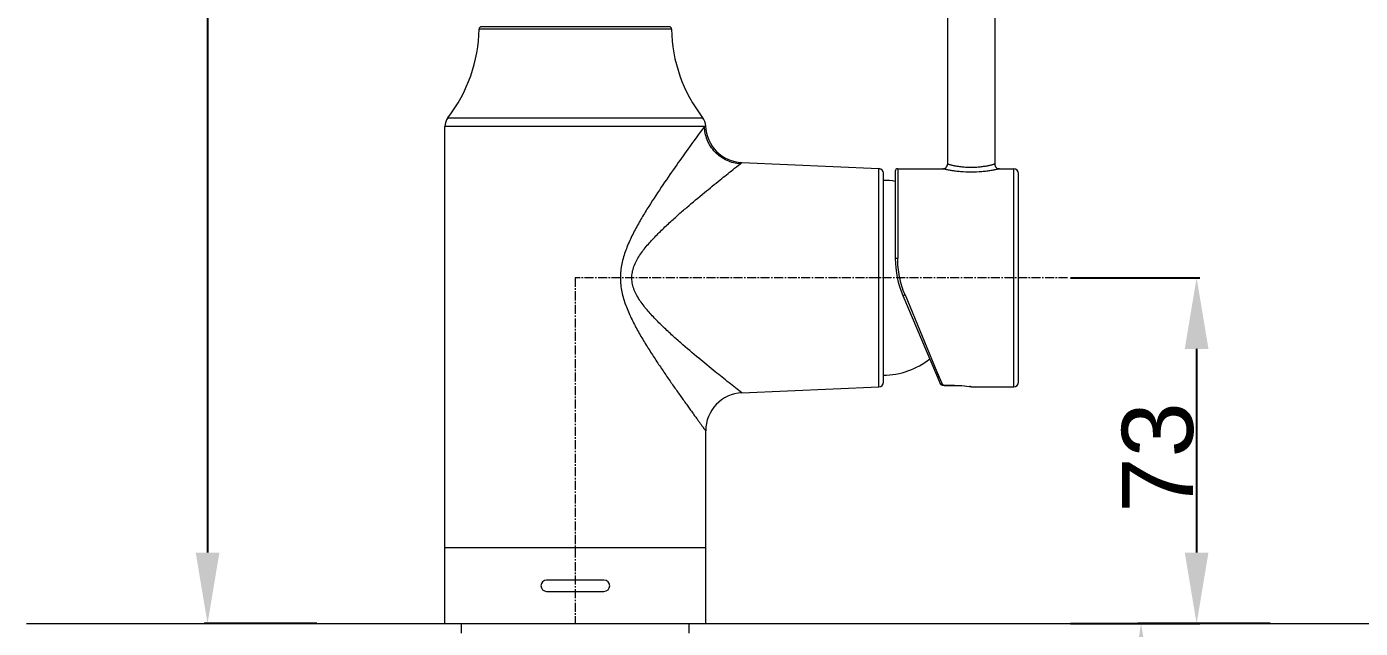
# Model space of a CAD drawing. Header units: millimetres. Extents: x 21205 to 22591, y -3891 to -2911.
# Drawn here: x 21407 to 21688.4, y -3432.8 to -3305.8 of the extents above; entities that cross this region are included whole.
import ezdxf

# ---------------------------------------------------------------- set-up
doc = ezdxf.new("R2010")
doc.units = ezdxf.units.MM
doc.header["$LTSCALE"] = 0.1
doc.linetypes.add('CENTER2', pattern=[28.575, 19.05, -3.175, 3.175, -3.175])
doc.layers.get('0').update_dxf_attribs({"lineweight": 13})
doc.layers.add('3', color=3, linetype='Continuous', lineweight=9)
doc.layers.add('Cneter', color=1, linetype='CENTER2', lineweight=13)
doc.styles.get("Standard").update_dxf_attribs({"font": 'arial.ttf'})
doc.dimstyles.new('A4', dxfattribs={"dimtxt": 4, "dimasz": 3.5, "dimexe": 0.7, "dimexo": 0.625, "dimgap": 0.5, "dimtad": 1, "dimdec": 1, "dimdsep": 46, "dimtxsty": 'Standard', "dimcen": 2.5, "dimclrd": 5, "dimclre": 5, "dimclrt": 7, "dimadec": 3, "dimazin": 2, "dimtfac": 1, "dimtdec": 1, "dimtmove": 0, "dimatfit": 3, "dimfxl": 0, "dimarcsym": 0})

# ---------------------------------------------------------------- blocks, each defined once
blk = doc.blocks.new('*D115')
at = {"layer": '3', "color": 3, "lineweight": -2}
for p, q in [((21627.25, -3358.84), (21654.53, -3358.84)), ((21653.83, -3373.84), (21653.83, -3416.84)), ((21627.25, -3431.84), (21654.53, -3431.84))]:
    blk.add_line(p, q, dxfattribs=at)
at = {"layer": '3', "color": 3}
for points in [[(21651.33, -3373.84), (21656.33, -3373.84), (21653.83, -3358.84)], [(21651.33, -3416.84), (21656.33, -3416.84), (21653.83, -3431.84)]]:
    blk.add_solid(points, dxfattribs=at)
at = {"layer": 'Defpoints', "color": 0}
for p in [(21626.63, -3358.84), (21626.63, -3431.84), (21653.83, -3431.84)]:
    blk.add_point(p, dxfattribs=at)
at = {"layer": '3', "color": 7, "insert": (21645.67, -3396.76), "char_height": 20, "attachment_point": 5, "rotation": 90}
blk.add_mtext('{\\H0.75x;\\C3;73}', dxfattribs=at)
blk = doc.blocks.new('*D121')
at = {"color": 3, "lineweight": -2}
for p, q in [((21669.36, -3431.84), (21641.42, -3431.84)), ((21642.12, -3446.84), (21642.12, -3618.91)), ((21718.57, -3633.91), (21641.42, -3633.91))]:
    blk.add_line(p, q, dxfattribs=at)
at = {"color": 3}
for points in [[(21639.62, -3446.84), (21644.62, -3446.84), (21642.12, -3431.84)], [(21639.62, -3618.91), (21644.62, -3618.91), (21642.12, -3633.91)]]:
    blk.add_solid(points, dxfattribs=at)
at = {"layer": 'Defpoints', "color": 0}
for p in [(21669.98, -3431.84), (21642.12, -3633.91), (21719.2, -3633.91)]:
    blk.add_point(p, dxfattribs=at)
at = {"color": 7, "insert": (21633.28, -3532.87), "char_height": 20, "attachment_point": 5, "rotation": 90}
blk.add_mtext('{\\H0.75x;500mm \\fGulim|b0|i0|c129|p50;이하}', dxfattribs=at)
blk = doc.blocks.new('*D122')
at = {"layer": '3', "color": 3, "lineweight": -2}
for p, q in [((21522.15, -3126.01), (21444.49, -3126.01)), ((21445.19, -3141.01), (21445.19, -3416.84)), ((21468.27, -3431.84), (21444.49, -3431.84))]:
    blk.add_line(p, q, dxfattribs=at)
at = {"layer": '3', "color": 3}
for points in [[(21442.69, -3141.01), (21447.69, -3141.01), (21445.19, -3126.01)], [(21442.69, -3416.84), (21447.69, -3416.84), (21445.19, -3431.84)]]:
    blk.add_solid(points, dxfattribs=at)
at = {"layer": 'Defpoints', "color": 0}
for p in [(21522.78, -3126.01), (21445.19, -3431.84), (21468.9, -3431.84)]:
    blk.add_point(p, dxfattribs=at)
at = {"layer": '3', "color": 7, "insert": (21437.03, -3278.92), "char_height": 20, "attachment_point": 5, "rotation": 90}
blk.add_mtext('{\\H0.75x;\\C3;306}', dxfattribs=at)

msp = doc.modelspace()

# ---------------------------------------------------------------- linework, layer by layer
at = {"color": 7, "linetype": 'Continuous'}
for p, q in [((21601.27, -3266.84), (21601.27, -3334.84)), ((21611.27, -3266.84), (21611.27, -3334.84)), ((21502.46, -3306.33), (21543.07, -3306.33)), ((21542.57, -3305.84), (21502.96, -3305.84)), ((21495.9, -3325.05), (21549.64, -3325.05)), ((21495.27, -3431.84), (21495.27, -3326.89)), ((21550.01, -3326.89), (21495.27, -3326.89)), ((21550.01, -3326.89), (21550.27, -3326.79)), ((21557.59, -3334.79), (21557.91, -3334.53)), ((21557.91, -3334.53), (21586.81, -3335.79)), ((21586.81, -3381.88), (21586.81, -3335.79)), ((21590.27, -3336.34), (21590.27, -3354.77)), ((21590.77, -3335.84), (21600.27, -3335.84)), ((21590.77, -3335.84), (21590.77, -3354.68)), ((21612.27, -3335.84), (21615.27, -3335.84)), ((21615.27, -3381.84), (21615.27, -3335.84)), ((21587.77, -3380.88), (21587.77, -3336.79)), ((21616.27, -3380.84), (21616.27, -3336.84)), ((21591.86, -3362.58), (21599.75, -3381.17)), ((21592.32, -3362.47), (21599.55, -3379.88)), ((21599.53, -3379.84), (21600.21, -3381.47)), ((21600.04, -3381.46), (21600.16, -3381.5)), ((21600.16, -3381.5), (21600.26, -3381.52)), ((21600.6, -3381.56), (21600.68, -3381.56)), ((21602.77, -3381.56), (21600.79, -3381.56)), ((21600.79, -3381.56), (21602.77, -3381.56)), ((21600.79, -3381.56), (21600.79, -3381.56)), ((21602.77, -3381.56), (21603.34, -3381.57)), ((21602.77, -3381.56), (21602.77, -3381.56)), ((21603.32, -3381.57), (21604.1, -3381.6)), ((21604.08, -3381.6), (21604.8, -3381.66)), ((21557.92, -3383.14), (21586.81, -3381.88)), ((21604.79, -3381.66), (21605.39, -3381.72)), ((21605.38, -3381.72), (21605.83, -3381.78)), ((21606.1, -3381.82), (21606.19, -3381.83)), ((21606.19, -3381.82), (21606.27, -3381.84)), ((21606.27, -3381.84), (21606.19, -3381.83)), ((21606.27, -3381.84), (21615.27, -3381.84)), ((21550.27, -3431.84), (21550.27, -3391.13)), ((21550.27, -3415.84), (21495.27, -3415.84)), ((21528.82, -3422.64), (21516.72, -3422.64)), ((21516.72, -3425.04), (21528.82, -3425.04)), ((21495.27, -3431.84), (21550.27, -3431.84)), ((21498.76, -3433.84), (21498.76, -3431.84)), ((21546.77, -3433.84), (21546.77, -3431.84))]:
    msp.add_line(p, q, dxfattribs=at)
at = {"color": 6}
msp.add_line((21407.03, -3431.84), (22158.32, -3431.84), dxfattribs=at)
msp.add_line((21495.26, -3431.84), (21550.27, -3431.84))
at = {"color": 7, "linetype": 'Continuous'}
for points in [[(21557.59, -3334.79), (21557.77, -3334.65), (21557.88, -3334.56), (21557.91, -3334.53)], [(21598.64, -3377.69), (21599.37, -3379.46), (21599.53, -3379.84)], [(21599.75, -3381.17), (21599.77, -3381.22), (21599.9, -3381.38), (21600.06, -3381.47), (21600.22, -3381.52), (21600.42, -3381.54), (21600.65, -3381.56), (21600.79, -3381.56)], [(21605.83, -3381.78), (21606.1, -3381.82), (21606.19, -3381.83)]]:
    msp.add_lwpolyline(points, dxfattribs=at)
for centre, radius, start, end in [((21471.09, -3305.84), 31.38, 322.2381, 359.1013), ((21502.96, -3306.34), 0.5, 90, 179.1013), ((21542.57, -3306.34), 0.5, 0.8987, 90), ((21574.44, -3305.84), 31.38, 180.8987, 217.7619), ((21498.27, -3326.89), 3, 142.2381, 180), ((21547.27, -3326.89), 3, 1.8134, 37.7619), ((21558.26, -3326.54), 8, 181.8136, 267.4993), ((21586.77, -3336.79), 1, 0, 87.5), ((21590.77, -3336.34), 0.5, 90, 180), ((21600.27, -3334.84), 1, 269.9988, 359.9999), ((21612.27, -3334.84), 1, 180.0001, 270.001), ((21615.27, -3336.84), 1, 0, 90), ((21587.77, -3353.91), 15.62, 80.7734, 90), ((21610.27, -3354.77), 20, 180, 203), ((21587.77, -3363.77), 15.62, 270, 308.7145), ((21586.77, -3380.88), 1, 272.5, 0), ((21615.27, -3380.84), 1, 270, 0), ((21558.27, -3391.13), 8, 92.5, 180), ((21602.64, -3404.64), 23.09, 81.1405, 81.8058), ((21516.72, -3423.84), 1.2, 90, 270), ((21528.82, -3423.84), 1.2, 270, 90)]:
    msp.add_arc(centre, radius, start, end, dxfattribs=at)
for points, knots in [([(21550.01, -3326.89), (21548.83, -3328.5), (21546.75, -3331.35), (21543.71, -3335.63), (21540.81, -3339.83), (21538.34, -3343.6), (21536.4, -3346.81), (21535.01, -3349.35), (21533.76, -3352), (21532.76, -3354.79), (21532.31, -3357.24), (21532.26, -3359.23), (21532.42, -3361.21), (21532.99, -3363.63), (21534.07, -3366.38), (21535.36, -3369), (21536.78, -3371.51), (21538.26, -3373.92), (21539.76, -3376.25), (21541.26, -3378.49), (21542.74, -3380.63), (21544.16, -3382.67), (21545.31, -3384.29), (21546.19, -3385.51), (21546.8, -3386.37), (21547.38, -3387.18), (21547.93, -3387.93), (21548.43, -3388.62), (21548.88, -3389.24), (21549.23, -3389.71), (21549.47, -3390.05), (21549.63, -3390.27), (21549.78, -3390.46), (21549.9, -3390.63), (21550.01, -3390.78), (21550.1, -3390.9), (21550.16, -3390.99), (21550.2, -3391.04), (21550.22, -3391.07), (21550.24, -3391.1), (21550.25, -3391.12), (21550.26, -3391.12), (21550.27, -3391.13), (21550.27, -3391.13)], [0, 0, 0, 0, 0.080439, 0.142409, 0.211838, 0.285968, 0.32425, 0.36314, 0.402518, 0.442277, 0.48228, 0.50235, 0.522411, 0.562366, 0.602036, 0.641298, 0.68004, 0.718141, 0.755449, 0.791771, 0.826863, 0.860411, 0.892005, 0.906908, 0.921111, 0.934521, 0.947035, 0.958539, 0.968906, 0.978004, 0.982034, 0.985696, 0.988972, 0.991848, 0.994309, 0.996342, 0.997935, 0.998564, 0.99908, 0.999482, 0.99977, 0.999942, 1, 1, 1, 1]), ([(21557.59, -3334.79), (21556.63, -3334.73), (21554.65, -3334.24), (21552.12, -3332.45), (21550.44, -3329.84), (21550.03, -3327.84), (21550.01, -3326.89)], [0, 0, 0, 0, 0.240509, 0.500303, 0.75991, 1, 1, 1, 1]), ([(21557.92, -3383.14), (21557.01, -3382.43), (21555.13, -3380.94), (21552.08, -3378.51), (21548.68, -3375.73), (21545.6, -3373.12), (21543.05, -3370.85), (21541.11, -3369.03), (21539.22, -3367.13), (21537.44, -3365.12), (21536.13, -3363.31), (21535.32, -3361.75), (21534.88, -3360.53), (21534.67, -3359.26), (21534.71, -3357.99), (21535.01, -3356.74), (21535.67, -3355.13), (21536.88, -3353.26), (21538.6, -3351.2), (21540.47, -3349.27), (21542.4, -3347.42), (21544.35, -3345.67), (21546.87, -3343.47), (21549.86, -3340.97), (21553.1, -3338.35), (21555.63, -3336.33), (21557.05, -3335.21), (21557.59, -3334.79)], [0, 0, 0, 0, 0.050898, 0.105507, 0.171435, 0.244537, 0.282846, 0.321914, 0.361424, 0.400999, 0.440119, 0.459348, 0.478234, 0.496865, 0.515412, 0.5341, 0.553113, 0.591936, 0.631425, 0.671005, 0.710258, 0.748856, 0.786494, 0.857575, 0.920273, 0.969876, 1, 1, 1, 1]), ([(21612.27, -3335.84), (21612.27, -3335.84), (21612.25, -3335.84), (21612.24, -3335.84), (21612.19, -3335.85), (21612.12, -3335.87), (21611.98, -3335.9), (21611.77, -3335.95), (21611.51, -3336.01), (21611.07, -3336.1), (21610.42, -3336.22), (21609.52, -3336.36), (21608.12, -3336.51), (21606.27, -3336.6), (21604.41, -3336.51), (21603.02, -3336.36), (21602.12, -3336.22), (21601.46, -3336.1), (21601.02, -3336.01), (21600.76, -3335.95), (21600.57, -3335.91), (21600.39, -3335.86), (21600.35, -3335.85), (21600.26, -3335.84), (21600.27, -3335.84)], [0, 0, 0, 0, 0.000447, 0.002364, 0.005663, 0.010253, 0.023023, 0.040428, 0.062339, 0.088475, 0.151909, 0.227808, 0.3132, 0.499937, 0.686697, 0.77206, 0.848041, 0.911541, 0.937638, 0.959487, 0.976884, 0.989783, 0.997868, 1, 1, 1, 1]), ([(21611.27, -3334.84), (21611.27, -3334.84), (21611.26, -3334.84), (21611.26, -3334.84), (21611.25, -3334.84), (21611.24, -3334.85), (21611.21, -3334.86), (21611.17, -3334.87), (21611.11, -3334.89), (21611.05, -3334.91), (21610.97, -3334.93), (21610.84, -3334.97), (21610.66, -3335.02), (21610.41, -3335.08), (21610.12, -3335.15), (21609.79, -3335.22), (21609.43, -3335.29), (21608.89, -3335.38), (21608.16, -3335.49), (21607.24, -3335.57), (21606.27, -3335.61), (21605.3, -3335.57), (21604.37, -3335.49), (21603.64, -3335.38), (21603.1, -3335.29), (21602.74, -3335.22), (21602.42, -3335.15), (21602.12, -3335.08), (21601.87, -3335.02), (21601.69, -3334.97), (21601.56, -3334.93), (21601.49, -3334.91), (21601.42, -3334.89), (21601.37, -3334.87), (21601.33, -3334.86), (21601.3, -3334.85), (21601.28, -3334.84), (21601.27, -3334.84), (21601.27, -3334.84), (21601.27, -3334.84), (21601.27, -3334.84)], [0, 0, 0, 0, 0.000183, 0.000672, 0.001471, 0.00258, 0.005724, 0.010095, 0.015684, 0.02247, 0.030422, 0.039509, 0.060968, 0.086583, 0.116068, 0.149129, 0.185443, 0.22468, 0.310461, 0.40338, 0.500006, 0.59663, 0.689543, 0.775319, 0.814555, 0.850869, 0.88393, 0.913416, 0.939032, 0.960491, 0.969579, 0.977531, 0.984317, 0.989906, 0.994278, 0.997422, 0.998532, 0.999331, 0.999819, 1, 1, 1, 1]), ([(21590.27, -3354.77), (21590.27, -3354.75), (21590.3, -3354.73), (21590.35, -3354.72), (21590.45, -3354.69), (21590.59, -3354.68), (21590.71, -3354.68), (21590.77, -3354.68)], [0, 0, 0, 0, 0.093449, 0.188625, 0.316706, 0.645631, 1, 1, 1, 1]), ([(21592.32, -3362.47), (21591.81, -3361.24), (21591.03, -3358.67), (21590.77, -3356.01), (21590.77, -3354.68)], [0, 0, 0, 0, 0.500229, 1, 1, 1, 1]), ([(21592.32, -3362.47), (21592.26, -3362.49), (21592.16, -3362.53), (21592.02, -3362.57), (21591.92, -3362.59), (21591.87, -3362.59), (21591.86, -3362.59), (21591.86, -3362.58)], [0, 0, 0, 0, 0.359281, 0.687975, 0.909355, 0.968424, 1, 1, 1, 1]), ([(21600.21, -3381.47), (21600.11, -3381.47), (21599.91, -3381.41), (21599.78, -3381.26), (21599.75, -3381.17)], [0, 0, 0, 0, 0.51505, 1, 1, 1, 1]), ([(21600.79, -3381.56), (21600.72, -3381.56), (21600.59, -3381.55), (21600.43, -3381.54), (21600.33, -3381.52), (21600.27, -3381.51), (21600.23, -3381.49), (21600.21, -3381.48), (21600.21, -3381.47)], [0, 0, 0, 0, 0.351451, 0.660554, 0.785301, 0.884753, 0.956266, 1, 1, 1, 1]), ([(21602.77, -3381.56), (21603.09, -3381.56), (21604.15, -3381.58), (21605.21, -3381.68), (21605.93, -3381.79)], [0, 0, 0, 0, 0.309741, 1, 1, 1, 1])]:
    msp.add_open_spline(points, degree=3, knots=knots, dxfattribs=at)
msp.add_open_spline([(21606.19, -3381.83), (21606.15, -3381.82), (21606.11, -3381.81), (21606.08, -3381.8)], degree=3, dxfattribs=at)
at = {"layer": 'Cneter'}
for p, q in [((21626.63, -3358.84), (21522.77, -3358.84)), ((21522.77, -3358.84), (21522.77, -3431.84))]:
    msp.add_line(p, q, dxfattribs=at)

# ---------------------------------------------------------------- dimensions: what is measured, and where the dimension line sits
dim = msp.add_linear_dim(base=(21642.12, -3633.91), p1=(21669.98, -3431.84), p2=(21719.2, -3633.91), angle=90, text='{\\H0.75x;500mm \\fGulim|b0|i0|c129|p50;이하}', dimstyle='A4', override={"dimtxt": 20, "dimasz": 15, "dimdec": 0, "dimclrd": 3, "dimclre": 3, "dimfxl": 0.18, "dimarcsym": 1})
dim.commit()
dim.dimension.update_dxf_attribs({"geometry": '*D121', "text_midpoint": (21633.28, -3532.87)})
at = {"layer": '3'}
dim = msp.add_linear_dim(base=(21445.19, -3431.84), p1=(21522.78, -3126.01), p2=(21468.9, -3431.84), angle=90, text='{\\H0.75x;\\C3;<>}', dimstyle='A4', override={"dimtxt": 20, "dimasz": 15, "dimdec": 0, "dimclrd": 3, "dimclre": 3, "dimfxl": 0.18, "dimarcsym": 1}, dxfattribs=at)
dim.commit()
dim.dimension.update_dxf_attribs({"geometry": '*D122', "text_midpoint": (21437.03, -3278.92)})
dim = msp.add_linear_dim(base=(21653.83, -3431.84), p1=(21626.63, -3358.84), p2=(21626.63, -3431.84), angle=90, text='{\\H0.75x;\\C3;<>}', dimstyle='A4', override={"dimtxt": 20, "dimasz": 15, "dimdec": 0, "dimclrd": 3, "dimclre": 3, "dimfxl": 0.18, "dimarcsym": 1}, dxfattribs=at)
dim.commit()
dim.dimension.update_dxf_attribs({"geometry": '*D115', "text_midpoint": (21653.83, -3396.76), "dimtype": 160})

doc.saveas('drawing.dxf')
